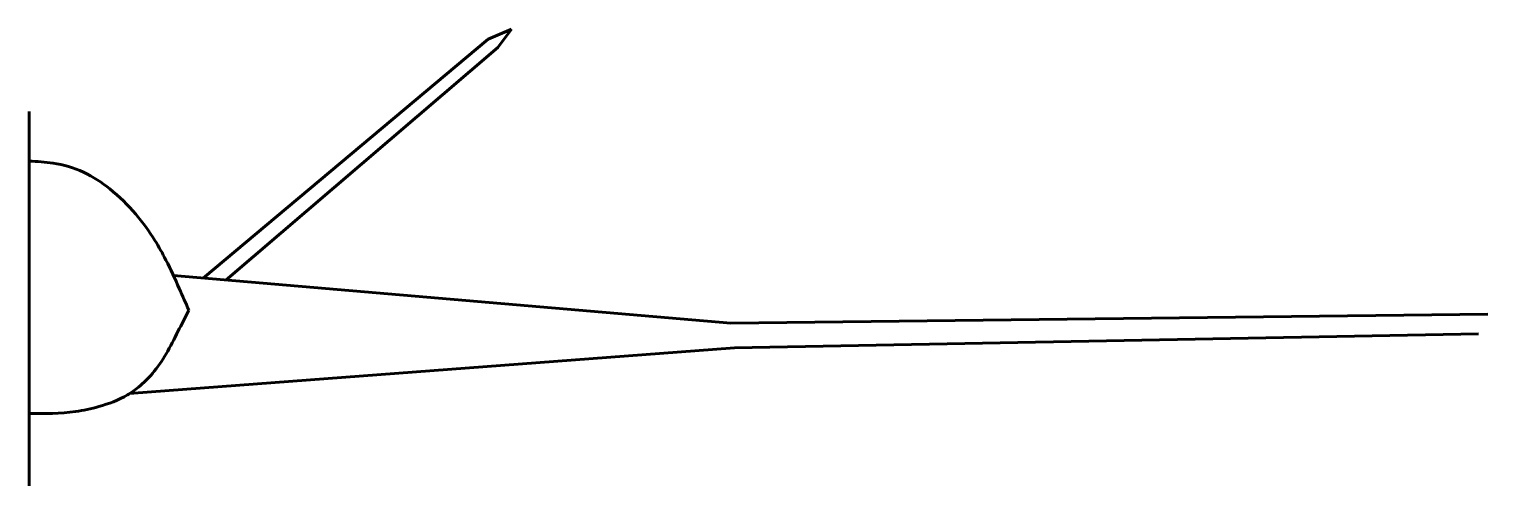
# Model space of a CAD drawing. Header units: millimetres. Extents: x 38559 to 1932156, y -475559 to 1027176.
# Drawn here: x 1117786 to 1743162, y 831280 to 1027176 of the extents above; entities that cross this region are included whole.
import ezdxf

# ---------------------------------------------------------------- set-up
doc = ezdxf.new("R2010")
doc.units = ezdxf.units.MM
doc.layers.add('_basic (Основной)', color=4, linetype='Continuous', lineweight=60)

msp = doc.modelspace()

# ---------------------------------------------------------------- linework, layer by layer
at = {"layer": '_basic (Основной)', "transparency": 33554687}
for p, q in [((1324545.739, 1027176.478), (1314529.329, 1022847.679)), ((1324545.739, 1027176.478), (1318759.812, 1019282.691)), ((1314529.329, 1022847.679), (1192443.448, 920379.663)), ((1318759.812, 1019282.691), (1202062.666, 919560.239)), ((1117785.503, 831279.656), (1117785.503, 991906.077)), ((1418578.028, 901116.132), (1179626.411, 921471.497)), ((1743162.062, 904932.965), (1418578.028, 901116.132)), ((1739163.775, 896531.919), (1420200.937, 890448.885)), ((1420200.937, 890448.885), (1160835.036, 870863.863))]:
    msp.add_line(p, q, dxfattribs=at)
for points in [[(1117785.503, 970617.652), (1128025.925, 969701.962), (1141056.996, 965835.703), (1152357.375, 958611.906), (1163454.144, 947827.083), (1171725.849, 936495.203), (1176408.884, 928152.227), (1182109.981, 915942.992), (1186182.187, 906684.323)], [(1186182.187, 906684.323), (1181586.118, 897502.755), (1176515.221, 887944.442), (1170605.068, 879450.156), (1164699.714, 873676.681), (1159885.572, 870276.745), (1147625.55, 865273.064), (1137676.316, 863156.124), (1117785.503, 862322.178)]]:
    msp.add_spline(points, degree=3, dxfattribs=at)

doc.saveas('drawing.dxf')
